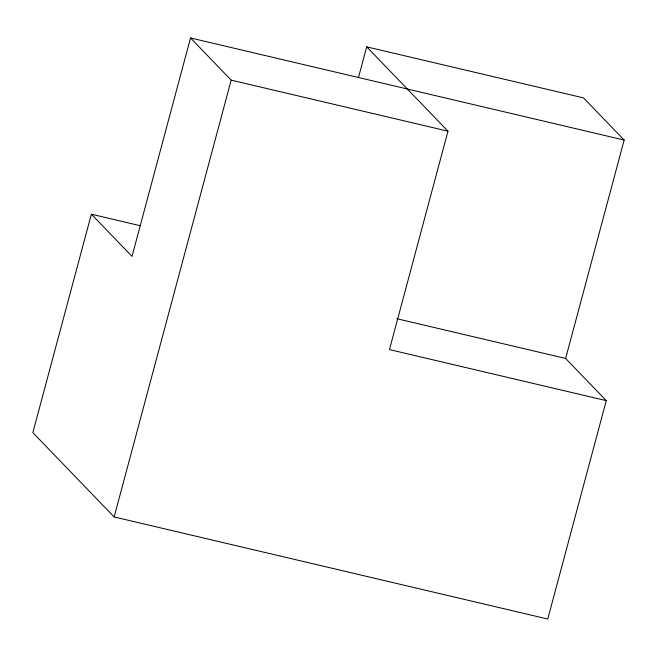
<?xml version="1.0" encoding="UTF-8"?>
<svg xmlns="http://www.w3.org/2000/svg" width="657" height="657" viewBox="0 0 657 657"><rect width="100%" height="100%" fill="white"/><g stroke="black" fill="none" stroke-linecap="round" stroke-linejoin="round"><path stroke-width="0.99" d="M140.327 225.729L91.372 214.198L32.85 432.602L114.137 516.944L547.749 619.034L606.271 400.63L565.628 358.459L396.779 318.702M565.628 358.459L624.15 140.056L190.53 37.966L132.016 256.37L91.372 214.198M114.137 516.944L231.174 80.138L190.53 37.966M358.492 77.477L366.696 46.844L583.506 97.885L624.15 140.056M366.696 46.844L447.984 131.186L389.461 349.581L606.271 400.63M231.174 80.138L447.984 131.186"/></g></svg>
